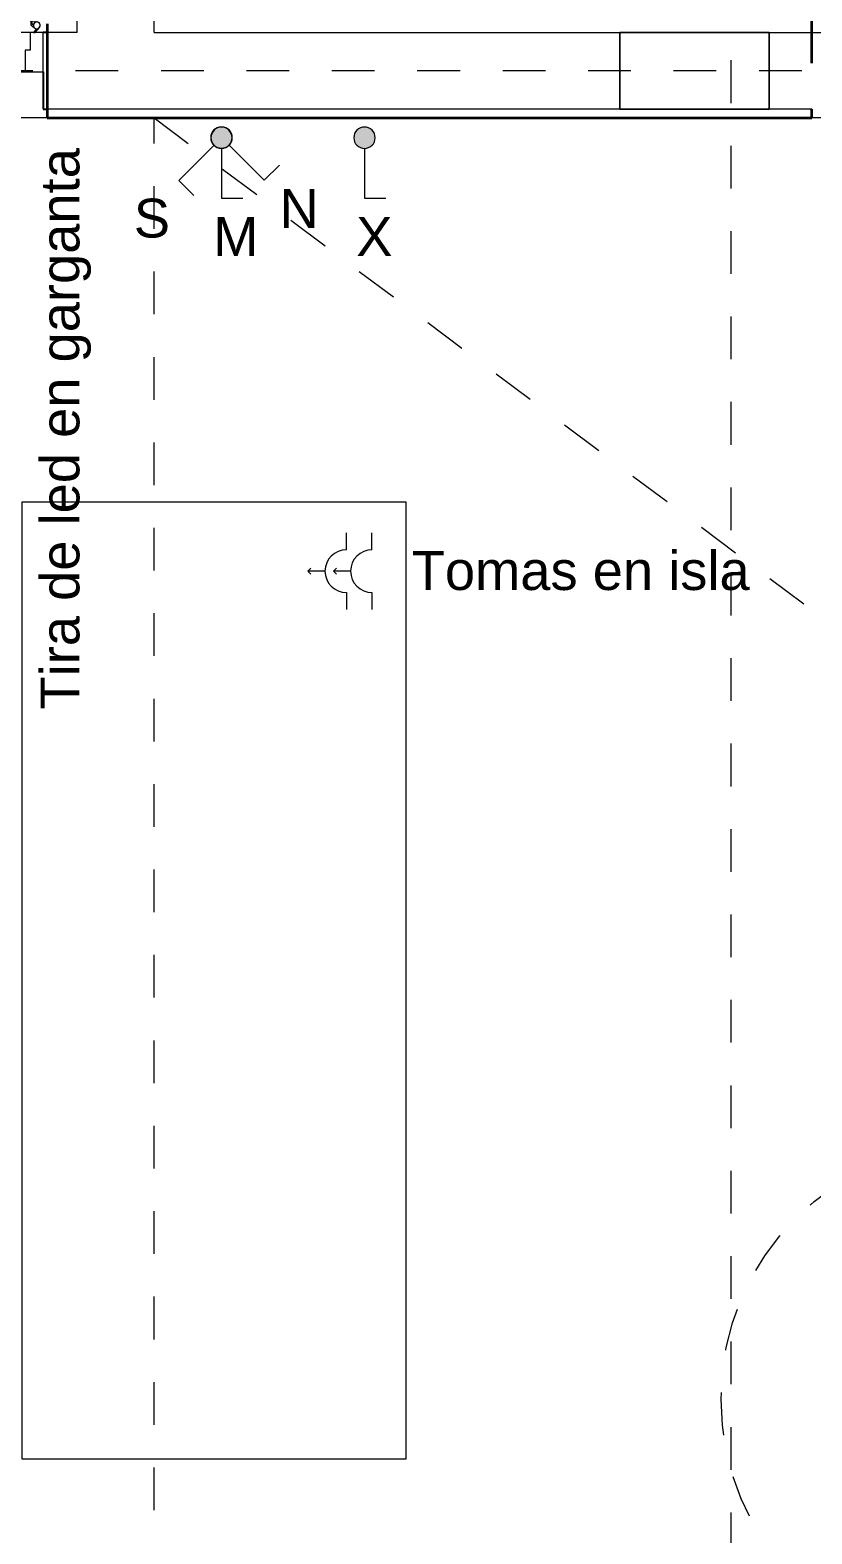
# Model space of a CAD drawing. Header units: metres. Extents: x -1.5 to 31.4, y -9.2 to 10.9.
# Drawn here: x 5.775 to 7.606, y 1.122 to 4.643 of the extents above; entities that cross this region are included whole.
import ezdxf

# ---------------------------------------------------------------- set-up
doc = ezdxf.new("R2010")
doc.units = ezdxf.units.M
doc.linetypes.add('Línea de rejilla', pattern=[0.022225, 0.0127, -0.003175, 0.003175, -0.003175])
doc.linetypes.add('Trazo', pattern=[0.0023, 0.0015, -0.0008])
for name, color, linetype, lineweight in [('A-DETL-GENF', 7, 'Continuous', 18), ('A-DETL-THIN', 7, 'Continuous', 18), ('A-DOOR', 7, 'Continuous', 18), ('A-WALL', 7, 'Continuous', 18), ('G-ANNO-TEXT', 7, 'Continuous', 9), ('I-FURN', 7, 'Continuous', 18), ('S-COLS', 7, 'Continuous', 18), ('S-GRID', 7, 'Continuous', 9)]:
    doc.layers.add(name, color=color, linetype=linetype, lineweight=lineweight)
doc.layers.add('A-DETL-HDLN', color=94, linetype='Trazo', lineweight=18, true_color=0x00a600)
doc.styles.add('Arial_2', font='arial.ttf', dxfattribs={"height": 0.091})

# ---------------------------------------------------------------- blocks, each defined once
blk = doc.blocks.new('PUERTA PVC BLANCA - 74cm X 205cm - P3-2764029-ARQ_ELEC_PB')
at = {"layer": 'A-DETL-GENF', "color": 253, "true_color": 0xaaaaaa}
for p, q in [((0.3296, 0.7798), (0.2912, 0.7771)), ((0.2912, 0.7771), (0.2912, 0.1275)), ((0.3422, 0.7878), (0.3296, 0.7878)), ((0.3296, 0.7878), (0.3296, 0.7798)), ((0.3422, 0.1168), (0.3422, 0.7878)), ((0.2912, 0.7538), (0.2492, 0.7443)), ((0.2492, 0.6048), (0.2492, 0.7443)), ((0.2912, 0.7032), (0.2912, 0.7538)), ((0.3842, 0.7443), (0.3422, 0.7538)), ((0.3422, 0.7538), (0.3422, 0.7032)), ((0.3842, 0.6048), (0.3842, 0.7443)), ((0.2432, 0.7371), (0.2432, 0.6108)), ((0.2552, 0.7119), (0.2492, 0.7189)), ((0.2552, 0.6108), (0.2552, 0.7119)), ((0.2552, 0.7119), (0.2912, 0.7032)), ((0.3422, 0.7032), (0.3782, 0.7119)), ((0.3782, 0.7119), (0.3842, 0.7189)), ((0.3782, 0.7119), (0.3782, 0.6108)), ((0.3902, 0.6108), (0.3902, 0.7371)), ((0.2912, 0.1275), (0.3296, 0.1248)), ((0.3296, 0.1248), (0.3296, 0.1168)), ((0.3296, 0.1168), (0.3422, 0.1168)), ((0.3345, 0.1168), (0.3314, 0.1168)), ((0.3314, 0.1168), (0.3314, 0.1091)), ((0.3325, 0.1068), (0.3402, 0.1004)), ((0.3345, 0.1092), (0.3345, 0.1168)), ((0.3373, 0.1068), (0.3345, 0.1092)), ((-0.33, 0.09), (-0.36, 0.09)), ((-0.36, 0.09), (-0.36, -0.002)), ((-0.33, 0.0485), (-0.33, 0.09)), ((0.33, 0.09), (-0.33, 0.09)), ((0.33, 0.09), (0.33, 0.0485)), ((0.36, 0.09), (0.33, 0.09)), ((0.345, 0.0985), (0.3379, 0.09)), ((0.3379, 0.09), (0.3419, 0.09)), ((0.3419, 0.09), (0.3514, 0.1014)), ((0.36, -0.002), (0.36, 0.09)), ((-0.318, 0.0485), (-0.33, 0.0485)), ((-0.318, -0.002), (-0.318, 0.0485)), ((0.33, 0.0485), (0.318, 0.0485)), ((0.318, 0.0485), (0.318, -0.002)), ((-0.36, -0.002), (-0.318, -0.002)), ((-0.318, -0.002), (0.318, -0.002)), ((0.318, -0.002), (0.36, -0.002))]:
    blk.add_line(p, q, dxfattribs=at)
for centre, radius, start, end in [((0.3453, 0.1065), 0.6813, 90.2607, 181.3877), ((0.2509, 0.7368), 0.0077, 102.7453, 177.9502), ((0.3825, 0.7368), 0.0077, 2.0498, 77.2547), ((0.2492, 0.6108), 0.006, 180, 0), ((0.3842, 0.6108), 0.006, 180, 360), ((0.3344, 0.1091), 0.003, 180, 230.0009), ((0.3453, 0.1065), 0.008, 320.0449, 267.8154), ((0.3453, 0.1065), 0.008, 230.0009, 177.8154)]:
    blk.add_arc(centre, radius, start, end, dxfattribs=at)
at = {"layer": 'A-DOOR', "color": 253, "lineweight": 25, "true_color": 0xaaaaaa}
for p, q in [((-0.36, 0.09), (-0.37, 0.09)), ((-0.37, 0.09), (-0.37, -0.09)), ((0.37, 0.09), (0.36, 0.09)), ((0.37, -0.09), (0.37, 0.09)), ((-0.36, -0.09), (-0.36, -0.002)), ((0.36, -0.002), (0.36, -0.09)), ((-0.37, -0.09), (-0.36, -0.09)), ((0.36, -0.09), (0.37, -0.09))]:
    blk.add_line(p, q, dxfattribs=at)
blk = doc.blocks.new('Mesada Baño6 - Mesada Baño-2779217-ARQ_ELEC_PB')
at = {"layer": 'I-FURN', "color": 253, "true_color": 0xaaaaaa}
for p, q in [((10.3275, 4.1877), (9.4275, 4.1877)), ((9.4275, 4.1877), (9.4275, 1.9477)), ((10.3275, 1.9477), (10.3275, 4.1877)), ((9.4275, 1.9477), (10.3275, 1.9477))]:
    blk.add_line(p, q, dxfattribs=at)

msp = doc.modelspace()

# ---------------------------------------------------------------- hatches: boundary and pattern name
at = {"layer": 'A-DETL-GENF', "true_color": 0xff0000}
for points in [[(6.2235, 4.3666), (6.2314, 4.3681), (6.2376, 4.3712), (6.2416, 4.3745), (6.2463, 4.3818), (6.2479, 4.3867), (6.2483, 4.3931), (6.2475, 4.3986), (6.2448, 4.4046), (6.2397, 4.4104), (6.2348, 4.4138), (6.2275, 4.4161), (6.223, 4.4166), (6.2148, 4.4149), (6.2102, 4.4127), (6.2044, 4.4075), (6.2011, 4.4023), (6.1993, 4.3975), (6.1988, 4.3892), (6.1996, 4.3846), (6.2032, 4.3775), (6.2082, 4.3722), (6.2112, 4.3699), (6.2176, 4.3674), (6.2233, 4.3667)], [(6.5583, 4.3661), (6.5648, 4.367), (6.5708, 4.3695), (6.576, 4.3734), (6.58, 4.3786), (6.5825, 4.3846), (6.5833, 4.3911), (6.5825, 4.3976), (6.58, 4.4036), (6.576, 4.4088), (6.5708, 4.4128), (6.5648, 4.4153), (6.5583, 4.4161), (6.5519, 4.4153), (6.5458, 4.4128), (6.5406, 4.4088), (6.5367, 4.4036), (6.5342, 4.3976), (6.5333, 4.3911), (6.5342, 4.3846), (6.5367, 4.3786), (6.5406, 4.3734), (6.5458, 4.3695), (6.5519, 4.367)], [(6.2233, 4.3661), (6.2316, 4.3677), (6.2371, 4.3704), (6.2428, 4.3757), (6.2452, 4.3792), (6.2434, 4.3768), (6.241, 4.3738), (6.2358, 4.3699), (6.2298, 4.3675), (6.2211, 4.367), (6.2151, 4.3683), (6.2093, 4.3713), (6.2043, 4.376), (6.2009, 4.3815), (6.1994, 4.3852), (6.1987, 4.3932), (6.1987, 4.3881), (6.1997, 4.3833), (6.2021, 4.3781), (6.2071, 4.3723), (6.2121, 4.3689), (6.2193, 4.3666), (6.2229, 4.3662)], [(6.2237, 4.366), (6.2324, 4.3678), (6.2382, 4.3709), (6.2428, 4.3752), (6.2461, 4.3804), (6.248, 4.3858), (6.2483, 4.3941), (6.2483, 4.3901), (6.2469, 4.3834), (6.245, 4.3786), (6.241, 4.3734), (6.2358, 4.3695), (6.2274, 4.3666), (6.2229, 4.3662), (6.2235, 4.3661)]]:
    msp.add_hatch(color=1, dxfattribs=at).paths.add_polyline_path(points)

# ---------------------------------------------------------------- linework, layer by layer
at = {"layer": 'A-DETL-HDLN'}
for p, q in [((6.0657, 0.3777), (6.0657, 4.4377)), ((6.0657, 4.4377), (14.0857, -1.5623))]:
    msp.add_line(p, q, dxfattribs=at)
msp.add_circle((7.993, 1.4377), 0.6, dxfattribs=at)
at = {"layer": 'A-DETL-THIN', "color": 1, "true_color": 0xff0000}
for p, q in [((6.206, 4.3734), (6.1235, 4.2908)), ((6.2412, 4.374), (6.3237, 4.2914)), ((6.2233, 4.3661), (6.2233, 4.2494)), ((6.5583, 4.3661), (6.5583, 4.2494)), ((6.3237, 4.2914), (6.3591, 4.3268)), ((6.1235, 4.2908), (6.1589, 4.2555)), ((6.2233, 4.2494), (6.2733, 4.2494)), ((6.5583, 4.2494), (6.6083, 4.2494)), ((6.5158, 3.4262), (6.5158, 3.4662)), ((6.5758, 3.4262), (6.5758, 3.4662)), ((6.4258, 3.3762), (6.4329, 3.3833)), ((6.4858, 3.3762), (6.4929, 3.3833)), ((6.4658, 3.3762), (6.4258, 3.3762)), ((6.4258, 3.3762), (6.4329, 3.3692)), ((6.5258, 3.3762), (6.4858, 3.3762)), ((6.4858, 3.3762), (6.4929, 3.3692)), ((6.5158, 3.3262), (6.5158, 3.2862)), ((6.5758, 3.3262), (6.5758, 3.2862))]:
    msp.add_line(p, q, dxfattribs=at)
for centre, radius, start, end in [((6.2233, 4.3911), 0.025, 0, 180), ((6.2235, 4.3916), 0.025, 360, 180), ((6.2237, 4.391), 0.025, 360, 180), ((6.5583, 4.3911), 0.025, 360, 180), ((6.2233, 4.3911), 0.025, 180, 0), ((6.2235, 4.3916), 0.025, 180, 0), ((6.2237, 4.391), 0.025, 180, 0), ((6.5583, 4.3911), 0.025, 180, 0), ((6.5158, 3.3762), 0.05, 90, 270), ((6.5758, 3.3762), 0.05, 90, 270)]:
    msp.add_arc(centre, radius, start, end, dxfattribs=at)
at = {"layer": 'A-WALL', "color": 253, "true_color": 0xaaaaaa}
for p, q in [((5.8857, 4.6377), (5.8857, 8.3977)), ((6.0657, 4.6377), (6.0657, 6.303)), ((5.8857, 4.6377), (5.8157, 4.6377)), ((6.0657, 4.6377), (14.2857, 4.6377)), ((7.1557, 4.4577), (7.1557, 4.6377)), ((7.5057, 4.6377), (7.5057, 4.4577)), ((5.8157, 4.4377), (5.0757, 4.4377)), ((7.1557, 4.4577), (5.8157, 4.4577)), ((7.6057, 4.4577), (7.1557, 4.4577)), ((13.0057, 4.4377), (7.6057, 4.4377))]:
    msp.add_line(p, q, dxfattribs=at)
at = {"layer": 'A-WALL', "color": 253, "lineweight": 35, "true_color": 0xaaaaaa}
for p, q in [((7.6057, 4.5656), (7.6057, 4.7217)), ((5.8157, 4.6577), (5.8157, 4.4377)), ((5.8157, 4.4377), (7.6057, 4.4377)), ((7.6057, 4.4377), (7.6057, 4.4577))]:
    msp.add_line(p, q, dxfattribs=at)
at = {"layer": 'S-COLS', "color": 253, "true_color": 0xaaaaaa}
for p, q in [((7.5057, 4.6377), (7.1557, 4.6377)), ((7.1557, 4.6377), (7.1557, 4.4577)), ((7.5057, 4.4577), (7.5057, 4.6377)), ((7.1557, 4.4577), (7.5057, 4.4577))]:
    msp.add_line(p, q, dxfattribs=at)
at = {"layer": 'S-GRID', "color": 8, "linetype": 'Línea de rejilla', "true_color": 0x808080}
for p, q in [((7.4157, 10.3724), (7.4157, -9.1585)), ((15.5819, 4.5477), (-1.5122, 4.5477))]:
    msp.add_line(p, q, dxfattribs=at)

# ---------------------------------------------------------------- block references
at = {"layer": 'A-DOOR', "color": 253, "true_color": 0xaaaaaa}
msp.add_blockref('PUERTA PVC BLANCA - 74cm X 205cm - P3-2764029-ARQ_ELEC_PB', (5.4457, 4.5477), dxfattribs=at)
at = {"layer": 'I-FURN', "color": 253, "true_color": 0xaaaaaa}
msp.add_blockref('Mesada Baño6 - Mesada Baño-2779217-ARQ_ELEC_PB', (-3.6717, -0.65), dxfattribs=at)

# ---------------------------------------------------------------- texts
at = {"layer": 'G-ANNO-TEXT', "color": 1, "true_color": 0xff0000, "insert": (5.7998, 3.0524), "char_height": 0.091, "width": 1.576919, "attachment_point": 1, "rotation": 90, "style": 'Arial_2'}
msp.add_mtext('Tira de led en garganta', dxfattribs=at)
at = {"layer": 'G-ANNO-TEXT', "color": 1, "true_color": 0xff0000, "char_height": 0.091, "attachment_point": 1, "style": 'Arial_2'}
for s, insert, width in [('N', (6.3594, 4.2711), 0.106624), ('S', (6.0183, 4.2485), 0.101013), ('M', (6.2039, 4.2053), 0.129072), ('X', (6.5389, 4.2053), 0.095401), ('Tomas en isla', (6.6688, 3.4232), 0.948396)]:
    msp.add_mtext(s, dxfattribs=dict(at, insert=insert, width=width))

doc.saveas('drawing.dxf')
